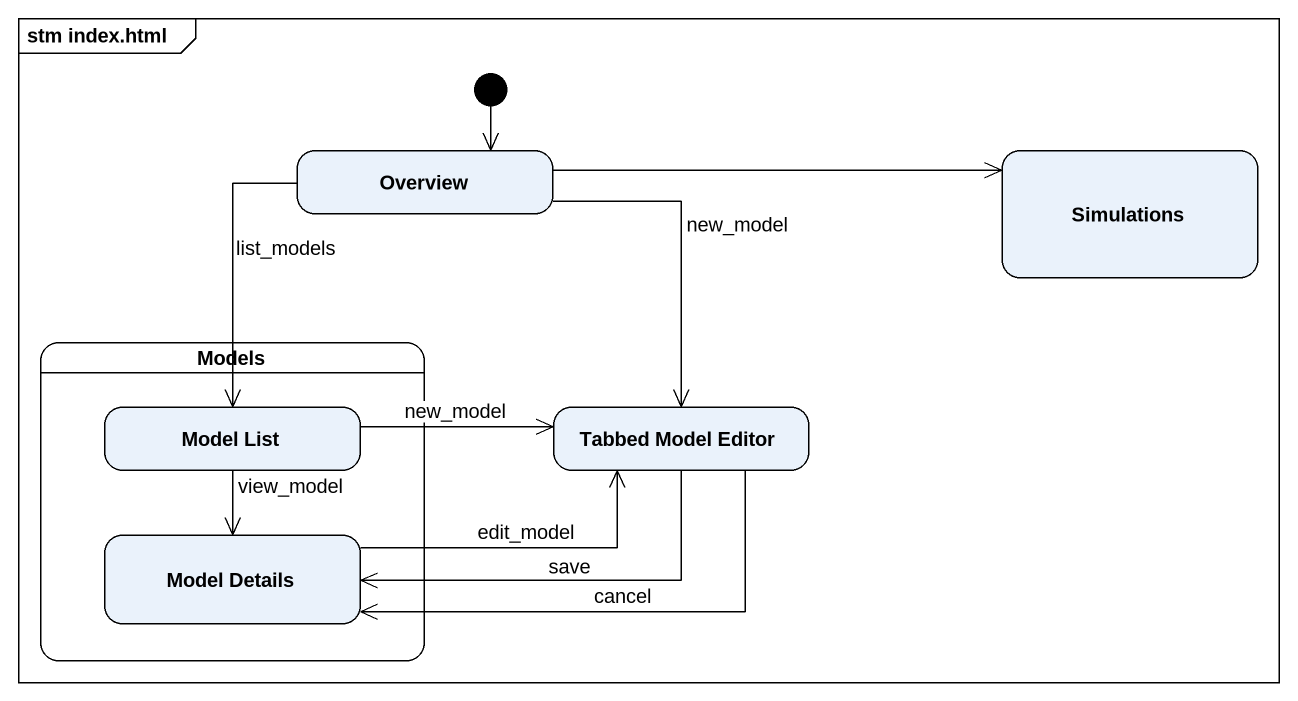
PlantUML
@startuml
mainframe stm index.html
hide empty description
state Overview
state Simulations
state Models {
  state "Model List" as Model_List
  state "Model Details" as Model_Details
}
state "Tabbed Model Editor" as Tabbed_Model_Editor
[*] --> Overview
Overview -right-> Simulations
Overview --> Model_List : list_models
Overview --> Tabbed_Model_Editor : new_model
Model_List -right-> Tabbed_Model_Editor : new_model
Model_List --> Model_Details : view_model
Tabbed_Model_Editor -left-> Model_Details : save
Tabbed_Model_Editor -left-> Model_Details : cancel
Model_Details -right-> Tabbed_Model_Editor : edit_model
@enduml
